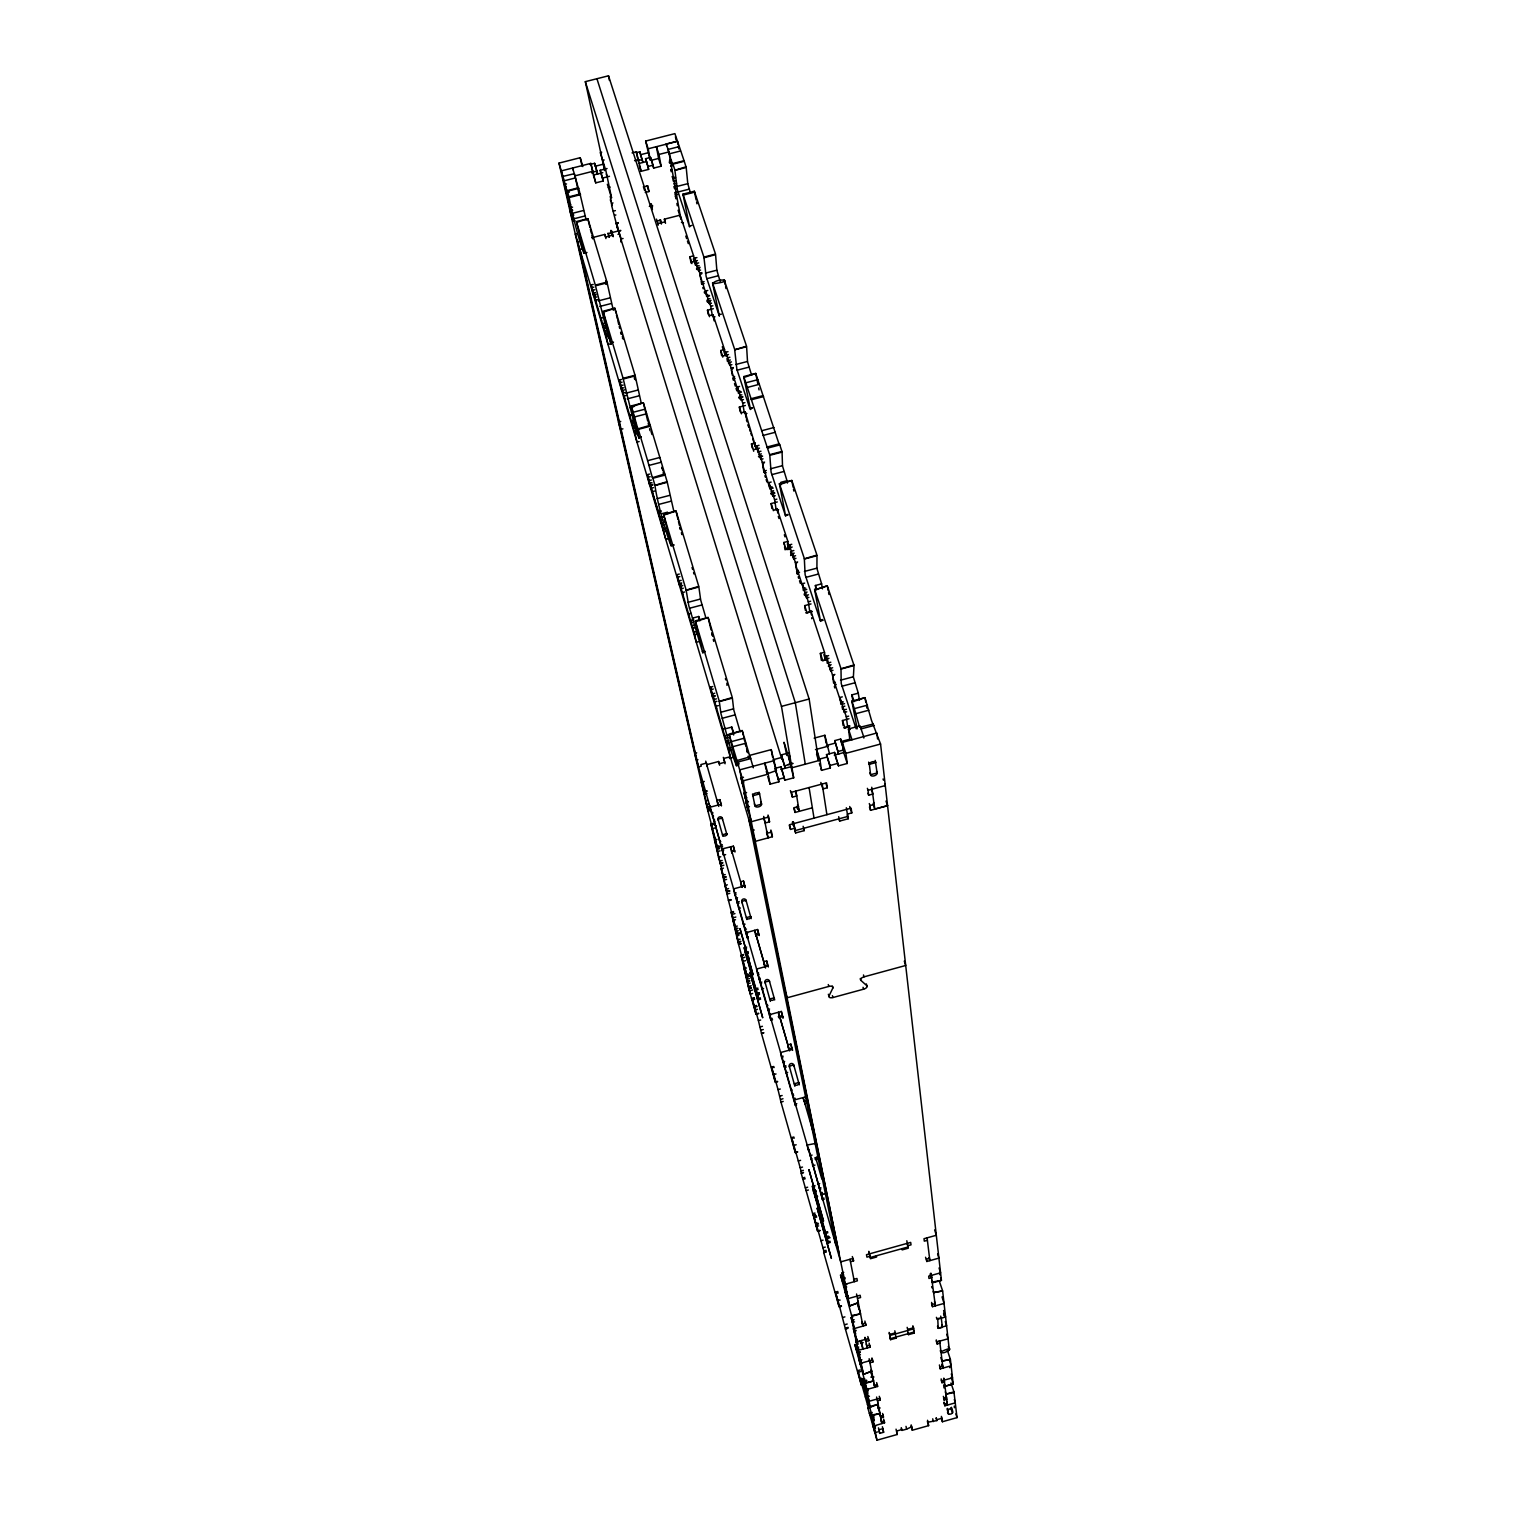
<?xml version="1.0" encoding="UTF-8"?>
<svg xmlns="http://www.w3.org/2000/svg" width="1516" height="1516" viewBox="0 0 1516 1516"><rect width="100%" height="100%" fill="white"/><g stroke="black" fill="none" stroke-linecap="round" stroke-linejoin="round"><path stroke-width="1.5" d="M942.346 1327.05L941.284 1318.086L937.741 1318.503L938.215 1328.376L942.042 1327.504L941.72 1324.965M736.662 760.672L750.079 756.787L750.704 758.606L737.42 762.169L729.044 734.066L742.234 730.541L750.003 757.015M822.506 588.852A15.236 1.402 75.5 0 1 821.615 583.85L816.916 568.405L816.991 555.69L804.352 559.025L805.129 574.716L820.554 621.389L814.698 590.008L827.3 585.839L854.001 665.316M952.465 1413.026C950.589 1415.072 945.927 1414.902 948.125 1410.145C953.829 1403.873 953.735 1420.492 950.911 1407.795M769.806 455.141L743.712 376.555L755.726 373.429L779.11 444.264M856.123 728.76L841.209 683.47L841.001 669.03L854.02 665.581L853.375 677.027L858.302 693.172A15.634 1.497 75.2 0 0 859.572 700.108M719.304 315.802L712.672 283.795C737.894 280.763 717.295 277.201 712.653 283.681M826.163 1250.397L823.775 1250.833L823.7 1252.5L839.125 1306.906L841.475 1306.261M857.203 728.855L851.84 701.131L864.973 697.625L871.51 720.403L880.569 744.034L941.436 1280.357L932.567 1282.82L931.866 1280.395M608.769 338.371L608.087 334.373L611.024 344.018M567.211 191.641L567.003 190.315L569.182 197.497C572.157 215.935 582.523 252.206 584.153 253.191L576.611 222.454L587.848 218.702L606.987 282.109L613.298 310.249M873.33 723.985L860.197 727.244M840.129 1300.103L837.893 1300.084L845.36 1328.831L847.728 1328.168M866.337 983.903L866.925 985.779A3.942 1.876 -17.3 0 1 863.646 989.171L832.966 997.528A3.942 1.876 -16.9 0 1 828.93 996.145L832.871 987.996L832.284 986.12M872.287 1414.371L869.957 1415.186M863.646 1383.179L873.633 1380.943L865.409 1383.312L870.279 1407.284L861.732 1378.158L871.795 1415.015L879.962 1413.462L872.003 1415.698L876.968 1440.2L897.226 1434.496L896.051 1429.152M945.283 1391.878L946.003 1394.114L953.943 1391.878L957.013 1417.631L942.402 1421.743L941.284 1417.991M873.974 1416.683L871.51 1417.365L871.15 1415.584L872.629 1415.167M954.17 1392.579L946.003 1394.114M873.841 1417.574L871.871 1418.123L874.846 1432.677L877.442 1431.938M880.474 1416.115L883.127 1415.375L882.577 1413.443M946.06 1396.956L946.78 1399.325L944.146 1400.064L943.918 1398.245L946.553 1397.506L945.984 1395.592M873.803 1418.426L871.852 1418.976L872.913 1423.278L873.898 1422.993M872.231 1419.905L874.201 1419.336M883.127 1415.375L883.468 1417.157L880.834 1417.896L879.924 1414.201M872.212 1420.738L874.163 1420.189M872.572 1421.515L874.031 1421.098M954.322 1399.533L955.326 1402.85L944.866 1405.787L944.639 1403.987L947.254 1403.247L946.685 1401.352M876.968 1440.2L872.591 1424.585L874.012 1424.055M881.023 1419.848L881.573 1421.762L884.207 1421.023L884.548 1422.785L873.311 1426.139L872.951 1424.396L874.012 1428.64L875.471 1428.224M873.671 1426.916L875.604 1426.367M873.33 1427.39L875.282 1426.84M882.918 1428.64L883.62 1432.279L879.716 1433.378L878.996 1429.759L882.918 1428.64L882.369 1426.745M896.6 1431.047L901.793 1429.588L901.243 1427.693M911.173 1424.888L911.722 1426.783L906.682 1429.114L901.944 1430.441L901.395 1428.565M911.059 1426.006L912.291 1430.232L928.607 1425.646L928.095 1422.16L936.888 1420.587L936.206 1417.839M936.774 1419.715L941.948 1418.256L941.379 1416.38M864.935 1337.889L865.977 1341.452L868.82 1340.656L868.422 1338.552L856.976 1341.774L853.868 1330.896L856.009 1330.309M855.82 1331.048L854.209 1331.503L853.432 1328.793L865.882 1325.268L865.465 1323.127L862.566 1323.923L861.979 1321.876M854.645 1333.606L855.706 1333.322M857.127 1341.395L856.066 1341.698L855.649 1339.613L857.241 1339.178M856.407 1342.304L861.732 1340.826M896.089 1337.036L896.259 1338.078L890.574 1339.67L889.684 1334.44L895.388 1332.848L895.558 1333.89L894.8 1330.821M912.859 1325.761L913.466 1327.789L907.762 1329.38L907.913 1330.442L907.155 1327.353M856.843 1344.37L858.435 1343.934M860.557 1343.347L863.191 1342.589M865.39 1383.217L854.816 1344.484L856.786 1350.794L856.18 1347.8L858.757 1347.061M890.442 1338.628L914.129 1331.995M866.849 1345.962L869.691 1345.166L870.089 1347.231L857.848 1350.396L858.264 1352.424L860.349 1351.836M907.951 1332.621L908.558 1334.63L914.224 1333.057L913.466 1327.789M856.18 1347.8L856.711 1349.411L858.795 1348.842M858.606 1353.068L860.178 1352.613M860.425 1354.698L859.022 1355.077L851.935 1320.284L854.095 1319.678M858.814 1360.667L861.884 1359.795M871.946 1357.957L872.515 1359.966L861.315 1363.092L857.848 1350.396M939.181 1340.675L939.939 1343.176L937.134 1343.953L936.888 1341.906L948.069 1338.78L946.685 1334.288M859.761 1364.248L861.808 1363.661M872.515 1359.966L872.913 1361.974L870.108 1362.751L869.388 1360.25M863.191 1384.279L861.278 1384.828L857.791 1370.635L860.197 1369.952M857.772 1370.559L858.302 1372.188L860.709 1371.506M871.7 1371.26L863.589 1374.292L871.662 1371.146L871.245 1369.649M940.868 1351.836C961.675 1342.096 939.958 1358.942 940.413 1350.244M858.302 1372.188L860.406 1379.579L863.305 1378.764M866.64 1380.261L864.082 1380.981L864.726 1378.783M870.847 1377.059L872.06 1377.438M872.913 1377.286L873.936 1376.983M863.135 1381.531L866.602 1380.564M866.489 1381.114L864.442 1381.682L866.849 1393.488M940.83 1357.616L941.967 1361.027L950.399 1359.435L953.185 1383.956L945.188 1386.211L953.185 1383.956M950.399 1359.435L942.005 1361.122M864.84 1383.596L866.356 1383.16M863.267 1384.639L861.353 1385.169L845.397 1329.001L847.766 1328.338M879.28 1396.293L879.849 1398.245L869.066 1401.277L865.731 1389.035L867.758 1388.466M873.936 1383.369L874.486 1385.321L877.233 1384.563L877.593 1386.477L866.678 1389.547L863.703 1379.067M939.408 1364.968L940.242 1368.872L951.138 1365.802L949.736 1361.254M866.11 1390.911L868.137 1390.343M867.986 1391.195L866.47 1391.631L865.731 1389.035M865.579 1393.583L868.043 1392.882M868.365 1407.833L865.333 1396.956L868.005 1396.217M866.47 1397.032L869.445 1396.198M943.634 1378.594L944.658 1381.967L941.986 1382.725L941.739 1380.83L952.484 1377.817L951.309 1373.951M879.849 1398.245L880.209 1400.102L877.518 1400.86L876.589 1397.051M867.474 1404.441L869.407 1403.911M870.07 1406.507L878.105 1404.233L877.707 1402.774M872.591 1424.585L867.853 1408.061L878.124 1404.29M867.853 1408.061L870.734 1407.246M878.427 1408.933L880.095 1407.947M869.331 1413.291L872.231 1412.476M826.012 1251.837L823.7 1252.5L826.049 1252.027M839.03 1253.012L752.088 830.579L754.229 830.01M850.476 1261.71L853.565 1260.857L853.091 1258.432L840.736 1261.862L694.65 753.357L696.697 752.827M870.013 1256.29L866.925 1257.143L866.489 1254.698L910.68 1242.4L911.021 1244.863L907.951 1245.716M927.394 1240.315L924.305 1241.168L924.002 1238.705L936.32 1235.275L934.652 1229.912M843.635 1274.918L842.517 1275.24L842.024 1272.89L843.73 1272.417M856.976 1341.774L851.784 1316.267L840.489 1274.918L842.536 1281.342L841.835 1277.912L844.052 1277.287M843.313 1278.064L845.018 1277.59M841.949 1278.045L842.384 1279.523L845.17 1278.765M853.906 1279.333L856.938 1278.481L857.374 1280.831L845.284 1284.204L842.024 1272.89M929.573 1258.242L926.541 1259.095L926.845 1261.483L938.916 1258.109L937.608 1253.903M846.667 1286.932L844.999 1287.406L844.526 1285.094L846.762 1284.488M845.322 1287.899L846.44 1287.596M841.399 1305.882L839.03 1306.546L835.487 1292.144L837.855 1291.499M835.543 1292.163L835.96 1293.565L838.329 1292.902M844.848 1292.598L847.027 1291.992M845.871 1296.464L848.05 1295.839M857.601 1298.378L860.576 1297.544L860.14 1295.27L848.202 1298.606L844.526 1285.094M858.359 1302.68L849.699 1305.958L858.359 1302.642L857.904 1301.031M932.34 1282.043L941.436 1280.357M842.763 1317.461L844.905 1316.873M851.575 1315.528L860.595 1313.803L851.784 1316.267M933.212 1291.405L933.61 1292.598L942.63 1290.893L949.357 1350.206M942.63 1290.893L933.629 1292.636M852.674 1319.413L851.594 1319.716L851.139 1317.556L852.769 1317.101M844.81 1324.681L847.198 1324.018M852.371 1322.445L854.531 1321.838M845.701 1328.035L848.088 1327.372M942.042 1296.881L944.051 1303.419L932.492 1306.659L932.207 1304.461L935.107 1303.646L934.481 1301.6M803.423 1172.455L801.149 1173.081L801.073 1170.996L803.385 1170.352M803.461 1172.664L801.187 1173.289L812.784 1214.145L816.366 1224.587L818.469 1223.999M802.514 1177.989L804.807 1177.363M802.987 1179.429L805.242 1178.766M822.316 1177.458L821.653 1178.652M819.682 1183.598L817.977 1184.053L817.711 1182.783M805.356 1187.843L807.649 1187.199M816.195 1191.311L813.618 1192.012L812.386 1186.251L814.983 1185.531M812.652 1187.388L814.717 1186.82M806.114 1190.629L808.407 1190.003M821.009 1187.862L819.303 1188.317L820.706 1189.283M815.456 1190.287L813.41 1190.856L828.191 1242.987L830.275 1242.419M815.911 1190.723L813.827 1191.311L814.092 1192.467L816.158 1191.879M822.335 1192.486L820.63 1192.959L820.895 1194.21L822.601 1193.755M816.878 1195.347L814.831 1195.916L815.058 1197.053L817.636 1196.351M825.443 1193.604L821.445 1194.722L822.506 1199.781L824.192 1199.308M822.24 1198.512L823.946 1198.038M812.652 1213.672L814.964 1213.027M813.145 1215.169L815.418 1214.505M819.891 1230.329L817.579 1230.973L813.978 1216.4L816.309 1215.756M816.745 1217.045L814.414 1217.689L814.016 1216.363M815.551 1223.715L817.863 1223.071M814.13 1218.409L816.309 1226.539L818.621 1225.894M819.985 1230.708L817.674 1231.352L816.309 1226.539M827.622 1231.655L825.538 1232.224L825.765 1233.361L827.85 1232.773M828.57 1236.146L826.485 1236.715L826.713 1237.833L828.797 1237.264M829.1 1236.81L827.016 1237.397L828.191 1242.987M830.048 1237.738L827.262 1238.515L812.386 1186.251M823.775 1250.833L820.971 1240.751L823.074 1240.164M827.963 1241.869L830.048 1241.282M822.942 1247.725L825.291 1247.081M780.967 1102.037L778.03 1089.625L780.285 1089.019M792.186 1090.061L790.784 1089.019M779.868 1096.125L782.142 1095.5M793.418 1094.021L792.603 1095.67L793.702 1095.367M780.721 1099.384L782.995 1098.759M783.204 1101.412L781.005 1102.246L795.35 1152.747L797.624 1152.122M795.237 1098.285L793.569 1098.74L793.872 1100.085L805.962 1096.826M795.104 1104.065L796.772 1103.61M804.181 1101.563L806.967 1100.805L806.152 1096.788L807.308 1100.787M783.147 1056.216L781.498 1056.671L795.388 1105.41L796.506 1105.088M807.327 1102.227L804.92 1103.951M797.53 1151.724L795.256 1152.35L791.598 1137.625L793.872 1137M791.674 1137.72L794.27 1138.137M814.793 1137.057L813.732 1134.044M791.977 1138.762L793.872 1145.414L796.165 1144.77M808.559 1148.787L822.506 1199.781M809.392 1149.943L808.274 1150.246L807.175 1145.035L816.347 1143.291M810.131 1154.245L809.828 1155.685L812.083 1155.078M801.073 1170.996L798.307 1160.991L800.6 1160.346M811.989 1158.641L810.87 1158.944L811.704 1160.081M814.812 1157.864L816.499 1157.39M815.077 1159.153L817.901 1158.376M819.265 1158.432L816.158 1159.304L816.404 1160.517M800.202 1167.699L802.514 1167.074M814.964 1165.103L812.709 1165.709L812.443 1164.421M832.871 987.996A3.961 1.895 -16.9 0 0 828.854 986.423L787.069 997.812L784.132 987.769M866.925 985.779L860.861 980.359A3.961 1.895 -17.3 0 1 864.063 976.835L905.696 965.484L904.294 961.125M754.096 1007.306L757.166 1006.472M767.873 1005.506L766.471 1004.388M743.712 954.493L741.04 955.232L748.563 987.996L754.816 1009.997L757.45 1009.296M769.56 1009.031L767.93 1009.485L769.332 1010.585M758.587 1013.219L755.953 1013.939L752.144 998.722L754.286 1006.074L756.503 1005.468M758.682 1013.635L756.048 1014.356L754.816 1009.997M770.242 1013.427L769.465 1015.114L771.094 1014.678M783.109 1017.899L781.346 1011.456L769.673 1014.64L770.924 1020.23L772.554 1019.775M763.666 1032.718L761.449 1033.325L758.417 1020.647L760.653 1020.041M770.602 1018.828L772.231 1018.392M778.239 1016.743L782.237 1015.663L781.346 1011.456M780.134 1018.43L779.906 1017.369L782.825 1016.573M779.091 1017.994L778.447 1012.233L789.59 1050.91M760.198 1026.919L762.434 1026.313M761.07 1030.141L763.287 1029.535M763.704 1032.965L761.506 1033.571L775.377 1082.386L777.613 1081.78M790.859 1044.107L791.712 1048.257L788.794 1049.053L787.922 1044.922L790.859 1044.107L792.584 1050.361M792.375 1049.318L780.588 1052.54L781.782 1058.035L782.881 1057.732M784.644 1061.427L782.995 1061.882L784.378 1062.943M777.5 1081.382L775.263 1081.988L771.568 1067.112L773.804 1066.506M771.568 1067.112L774.164 1067.529M785.894 1065.786L784.246 1066.241L784.53 1067.586L786.179 1067.131M771.928 1068.155L773.747 1074.56L776.003 1073.953M787.695 1072.38L786.027 1072.835L785.743 1071.471M737.288 926.049L734.824 926.712L738.993 944.354L736.605 935.997L738.879 935.391M745.057 924.173L743.465 924.608L743.143 923.149M737.724 928.209L735.431 928.834L733.024 920.42L735.487 919.757M737.705 928.607L735.412 929.232L735.999 931.336L738.292 930.71M745.076 927.887L744.868 929.479L746.459 929.062M733.63 912.177L731.318 912.803L736.984 933.382L739.296 932.757M736.984 933.382L737.326 934.519L740.547 933.363M746.782 931.828L746.043 933.553L747.634 933.136M759.251 935.562L757.583 929.535L746.156 932.643L747.975 938.309M747.123 937.002L748.184 936.717M757.583 929.535L758.512 933.913L755.461 934.311M740.111 939.181L737.837 939.806L738.425 941.891L740.699 941.265M756.389 936.338L756.143 935.239L759.004 934.462M738.406 942.27L740.661 941.644M738.481 944.108L740.699 943.388M741.267 943.729L738.614 944.544L747.559 977.479L741.172 955.705L743.446 955.27M748.146 953.621L745.72 954.284L744.223 947.727L746.668 947.064M744.545 949.035L746.497 948.504M747.975 951.555L745.512 952.219L745.815 953.545L748.26 952.882M748.032 952.256L745.436 952.958L758.682 999.669L760.653 999.139M742.594 957.904L744.868 957.278M748.658 956.937L746.706 957.468L747.009 958.775L749.435 958.112M743.484 961.22L745.739 960.594M766.679 960.917L767.589 965.218L764.708 966.014L763.799 961.694L766.679 960.917L768.347 966.981M746.478 968.004L744.11 968.648L747.483 981.345L749.7 980.738M768.119 965.919L756.579 969.046L757.867 974.769L758.947 974.466M748.241 974.163L745.872 974.807L750.306 994.098L752.656 993.454M746.725 975.906L748.961 975.3M758.606 973.045L757.526 973.348L770.924 1020.23M746.459 976.873L748.677 976.266M746.403 977.157L749.302 976.19M746.895 979.298L749.548 978.578M760.066 978.047L759.308 979.753L760.388 979.469M749.643 981.023L747.426 981.629L748.013 983.676L750.231 983.069M761.809 982.084L760.198 982.52L761.582 983.638M751.178 985.722L748.544 986.442L749.643 990.801L752.732 989.967M748.563 987.996L750.913 987.352M749.131 988.508L751.33 987.901M749.075 988.754L751.273 988.148M757.905 988.11L755.934 988.659L756.219 989.948L758.19 989.417M763.571 988.527L761.942 988.963L761.638 987.541M759.213 992.715L757.242 993.245L758.682 999.669M759.061 993.264L757.09 993.814L757.375 995.083L759.345 994.553M760.388 997.85L758.417 998.381L757.545 994.534L759.535 994.003M751.519 998.419L754.153 997.699M752.201 998.949L754.418 998.343M754.096 998.987L751.974 999.707M752.523 999.878L754.741 999.271M799.14 811.363L795.938 791.068M720.763 841.645L719.38 840.414M722.279 844.677L720.725 845.094L721.066 846.61L722.62 846.174M719.001 845.814L716.424 846.534L727.434 893.985L729.783 893.341M770.886 830.029L771.492 832.057L767.21 833.213L766.603 831.185M886.026 801.073L887.58 805.735L870.544 810.321L869.957 805.565L874.22 804.428L873.557 802.419M710.417 810.454L707.953 811.117L717.39 847.482L719.304 846.591M719.475 848.05L717.049 848.714L714.548 840.016L716.973 839.352M789.211 825.102L790.518 829.404L794.801 828.248L792.83 821.805M847.52 814.054L851.784 812.917L851.139 808.161L789.684 824.685L790.518 829.404M719.475 848.676L717.068 849.32L717.674 851.499L720.1 850.855M734.995 852.011L733.365 846.155L721.843 848.998L722.185 850.514L723.757 850.078M873.045 803.764L874.789 809.032L887.561 805.583M771.492 832.057L772.383 836.737L755.29 841.342L575.303 234.089L577.35 233.578M795.009 830.92L795.635 832.928L804.162 830.635L803.139 826.277M839.03 819.076L839.675 821.066L848.183 818.773L846.326 807.763M733.365 846.155L734.35 850.703L731.565 851.442L731.811 852.655M734.729 850.874L731.944 851.632L732.19 852.769M711.667 811.666L723.53 855.214L725.633 854.645M723.89 865.238L721.01 866.015L718.546 857.374L720.782 856.767M722.166 860.463L719.759 861.107L720.384 863.267L722.791 862.623M720.403 863.855L722.639 863.248M728.438 900.409L721.161 868.725L723.378 868.137M722.999 875.168L725.216 874.58M725.993 876.684L723.606 877.328L721.161 868.725M725.993 877.233L723.606 877.859L724.231 880.019L726.6 879.375M727.339 884.813L724.989 885.439L727.434 893.985M743.484 881.004L740.661 881.762L741.646 886.235L744.451 885.477L743.484 881.004L745.133 886.936M726.221 889.21L728.571 888.565M744.887 885.818L733.573 888.869L734.9 894.8L735.961 894.516M726.827 891.351L729.196 890.707M726.827 891.844L729.954 890.991M736.151 892.886L734.578 893.322L747.445 938.461M728.4 900.22L730.712 899.594M737.534 897.699L735.961 898.116L737.345 899.31M731.337 900.011L728.552 900.769L737.307 934.254M739.221 901.565L737.098 902.134L737.439 903.612L739.031 903.176M740.414 908.008L738.823 908.444L738.5 906.966M733.441 911.533L731.129 912.158L738.444 943.994M732.607 914.243L734.938 913.617M733.498 917.692L735.847 917.047M731.451 750.174L729.082 750.799L710.417 687.165L712.766 686.54M843.142 725.577L842.46 720.517L848.998 718.774M697.947 759.743L696.583 760.103L577.596 241.802L580.306 241.101M844.829 728.286L849.945 725.975L847.103 726.884M732.948 757.413L730.598 758.038L728.59 748.373L730.958 747.748M843.711 727.794L846.572 727.036M706.759 764.67L718.622 761.506L719.285 763.761L724.781 762.283L723.322 757.356M773.729 761.923L776.419 770.621L771.227 749.624L749.719 755.366L753.319 767.778M814.149 738.14L824.875 735.279L829.498 753.774M834.766 740.604L838.651 753.964L834.766 740.604L840.679 739.012L844.564 752.372L841.039 741.551L849.794 739.221L848.448 728.969L860.065 725.861L863.665 736.7M874.334 725.387L861.107 728.912L860.273 727.074M740.225 731.944L733.706 709.696L732.38 698.118L719.304 701.586L720.915 713.467L731.66 752.656L735.866 764.216L739.126 763.344M735.866 764.216L736.473 766.016L738.861 764.651M781.403 754.873L785.212 768.271L781.403 754.873L789.457 752.713M773.065 759.743L781.839 757.394M826.372 745.493L835.126 743.143M774.581 760.539L739.713 769.863L748.07 810.87L749.15 810.567M790.291 756.332L788.547 756.806L793.683 777.841L784.852 780.19L784.435 778.826M815.475 749.586L828.38 746.137M837.571 763.098L838.443 765.826L847.255 763.477L843.711 752.599L842.309 742.404L876.892 732.986L877.575 738.993M704.296 781.46L701.283 782.275L703.841 791.163L705.85 790.632M788.339 764.405L792.716 763.23M769.446 782.104L770.071 784.17L778.902 781.801L775.093 768.347L781.043 766.755L784.852 780.19M784.776 765.751L792.849 763.59M820.895 768.309L821.558 770.355L830.37 768.006L826.504 754.589L834.558 752.429L838.443 765.826M838.291 751.424L844.222 749.833M743.105 786.52L741.021 777.916L743.484 777.253M766.944 773.899L775.548 770.848M780.816 769.446L790.291 766.906M819.171 759.175L826.864 757.109M834.255 755.139L843.711 752.599M849.699 1305.958L742.992 780.873L768.195 774.126L764.86 763.135L765.997 769.294M817.257 754.096L816.518 749.321L820.023 760.255L791.958 767.759L784.018 742.271L786.804 755.461M847.255 763.477L845.89 753.319L880.569 744.034M743.75 781.119L742.101 781.574L741.021 777.916M707.404 791.011L703.898 791.958L704.523 794.176L707.043 793.512M742.025 782.881L743.674 782.445M778.902 781.801L778.447 779.3L784.416 777.689M830.37 768.006L830.01 765.485L838.102 763.306M707.574 800.448L705.584 800.979L708.124 809.809L710.113 809.279M721.502 805.678L719.854 799.633L717.087 800.372L718.11 804.977L717.466 802.741M747.824 801.187L746.194 801.623L744.129 793.133L746.573 792.489M706.797 804.636L708.806 804.105M707.441 806.853L710.435 806.057M721.199 804.238L710.113 807.194L711.497 813.334L713.051 812.917M752.978 795.692L759.573 793.929L759.023 792.11M745.114 798.003L746.744 797.568M707.858 810.814L709.753 810.018M768.006 815.021L768.631 817.048L751.292 821.71L746.024 802.457L748.449 801.793M747.9 805.83L746.024 802.457M713.524 816.139L712.482 816.423L713.354 817.806M747.009 807.27L749.435 806.607M877.139 772.952L870.601 774.714L869.938 772.838M790.405 790.613L792.413 797.132L796.791 795.957L795.426 791.617M792.413 797.132L791.56 792.243L826.561 782.843L827.3 787.77L822.942 788.945L820.876 782.445M714.623 819.985L713.581 820.27L714.965 821.501M713.316 823.321L710.871 823.984L718.546 857.374M710.985 824.401L713.505 824.003M712.103 824.78L714.093 824.249M716.31 826.144L714.927 824.894M713.07 828.456L715.059 827.925M751.045 819.303L748.923 819.872L835.79 1244.636M798.572 806.474L794.251 807.649L795.085 812.443L812.349 807.801M871.397 789.324L872.951 794.024L868.649 795.18L868.043 790.329L885.287 785.553M768.631 817.048L769.541 821.824L765.22 822.98L763.59 817.579M820.706 655.727L820.364 653.358L824.496 652.278L810.852 610.986L806.929 613.014M826.845 660.142L826.296 656.201L828.627 655.594M710.947 689.647L713.278 689.022M726.998 685.365L726.884 683.148M822.676 660.919L828.987 658.266M824.003 660.199L825.538 659.801L824.496 652.278M832.985 670.28L830.673 670.887L828.835 665.353L828.494 662.833L830.806 662.227M714.756 693.248L712.406 693.873L712.937 696.337L715.268 695.711M828.835 665.353L831.166 664.728M828.456 666.036L830.01 665.619M714.832 696.413L712.501 697.038L710.417 687.165M828.494 666.187L830.029 665.77M716.424 698.857L714.074 699.463L714.605 701.946L716.935 701.321M830.673 670.887L830.313 668.385L832.644 667.76M719.266 701.34L732.285 697.512L708.124 617.467L695.332 620.84L702.912 653.15L688.757 605.604L686.18 590.349L698.876 587.014L700.657 599.9L706.039 618.357M841.001 668.783L853.963 664.974M833.629 683.166L832.53 675.056L834.861 674.449M718.413 705.603L716.083 706.229L716.594 708.673M840.527 680.191L853.337 676.78M720.65 712.293L733.536 708.863M834.672 684.815L836.207 684.417M722.222 718.3L735.089 714.87M842.005 686.217L854.816 682.806M791.75 767.077L781.479 706.38L809.146 699.009L608.503 75.8L585.328 81.656L604.657 170.626L602.648 160.374L604.145 159.995M725.16 728.267L722.81 728.893L723.322 731.337M840.451 701.377L839.94 697.493L842.29 696.867M725.33 728.798L731.792 727.074L733.801 733.82M852.958 700.809A15.634 1.44 75.2 0 1 851.878 694.878L858.302 693.172M846.724 711.8L844.374 712.425L842.498 706.759L842.176 704.277L844.526 703.651M728.779 734.692L724.837 735.753L725.349 738.178L728.495 737.345M736.416 765.315L729.253 734.938L742.253 730.579M851.992 702.022L864.973 697.663M842.498 706.759L844.848 706.134M842.043 707.176L843.597 706.759M844.374 712.425L844.052 709.943L846.402 709.317M728.893 740.85L726.543 741.476L727.036 743.901L729.404 743.276M731.318 741.646L744.527 738.121M851.84 701.131L854.342 708.635L867.493 705.13M732.664 746.744L745.891 743.219M855.687 713.733L868.839 710.208M847.596 726.6L846.307 716.784L848.657 716.139M791.769 544.282L789.514 544.869L791.977 553.7L793.702 558.911L795.957 558.324M683.299 588.189L681.044 588.776L680.495 586.218L682.769 585.631M804.352 558.817L816.935 555.045L791.788 480.439L779.413 483.68L785.648 516.198L771.075 472.101L769.806 455.312L782.085 452.109L782.502 465.943L786.994 480.705A14.895 1.308 75.7 0 0 787.391 483.036M686.142 590.16L698.762 586.37L676.003 510.949L663.572 514.208L671.152 545.798C667.969 538.938 657.849 506.344 654.95 485.518L667.286 482.296L673.843 511.366M796.374 569.22L795.388 562.607L797.643 562M684.645 591.979L682.371 592.567L682.92 595.125M799.557 572.233L796.923 572.915L797.378 574.393M687.961 602.345L700.468 599.047M804.428 571.437L816.878 568.159M689.496 608.257L702.003 604.96M805.887 577.35L818.337 574.071M803.366 590.596L802.343 583.698L804.636 583.11M690.974 613.279L688.7 613.885L689.23 616.425M815.911 588.644A15.236 1.364 75.4 0 1 815.381 585.498L821.615 583.85M692.433 618.149L698.705 616.5L699.975 620.726M693.665 619.532L690.595 620.328L691.144 622.868L693.437 622.261M808.881 597.38L806.588 597.967L804.825 592.642L804.446 590.084L806.739 589.478M814.679 589.951L827.281 585.801M804.825 592.642L807.118 592.055M695.541 621.75L708.124 617.467M804.238 593.855L806.133 593.362M806.588 597.967L806.209 595.409L808.502 594.803M695.257 624.914L692.206 625.729L692.736 628.249L695.029 627.643M696.431 631.604L694.12 632.21L696.28 642.253L698.554 641.647M809.752 611.554L808.331 601.833L810.624 601.227M696.962 634.124L694.669 634.73L677.046 574.64L679.32 574.052M805.375 610.398L804.674 605.623L811.022 603.937M810.586 611.82L812.102 611.422M808.824 612.445L805.716 612.786M810.605 611.99L812.121 611.573M811.704 618.68L811.818 617.656M702.363 651.52L704.732 650.895M820.099 620.158L822.449 619.532M820.838 620.859L823.188 620.234M702.818 652.316L705.186 651.672M769.92 488.72L768.953 482.619L771.17 482.031M661.374 510.968L658.399 511.745L658.967 514.36M786.994 480.705L780.93 482.296A14.895 1.27 75.6 0 0 781.327 484.627M661.412 513.791L667.514 512.2L667.836 513.678M779.565 484.608L791.788 480.477M663.781 515.118L676.022 511.044M668.025 538.824L665.77 539.412L660.768 520.443L660.199 517.828L663.174 517.051M775.245 495.732L773.027 496.319L771.36 491.279L770.943 488.645L773.179 488.057M660.768 520.443L663.004 519.855M771.36 491.279L773.577 490.71M770.981 493.06L773.918 492.283M773.027 496.319L772.61 493.685L774.847 493.098M664.69 522.148L661.715 522.925L662.284 525.521L664.52 524.953M663.534 529.046L666.509 528.269M776.249 510.229L774.619 499.749L776.855 499.162M666.301 531.074L664.065 531.661L647.938 477.294L650.137 476.706M771.909 508.485L771.132 503.577L777.31 501.948M681.556 533.689L681.461 532.476M773.293 510.646L777.083 508.618L787.884 541.42L789.059 549.19L787.581 549.588M776.988 510.039L778.466 509.66M777.045 510.191L778.523 509.812M785.212 515.042L787.505 514.436M670.773 545.286L673.085 544.68M671.152 545.798L674.222 544.983M785.856 515.497L788.149 514.89M784.265 544.907L783.886 542.463L787.884 541.42M677.614 577.217L679.869 576.611M786.084 549.664L785.932 548.678L792.186 547.03M681.196 580.363L678.922 580.95L679.471 583.508L681.745 582.921M791.579 551.104L793.834 550.516M791.977 553.7L794.232 553.113M793.323 554.648L791.087 555.235L790.575 551.843M681.518 584.266L679.263 584.854L677.046 574.64M790.613 555.519L793.361 554.799M793.702 558.911L793.304 556.334L795.559 555.728M635.052 425.143L632.873 425.712L633.48 428.384L635.64 427.815M743.446 399.599L741.286 400.167L740.831 397.476L743.011 396.908M622.924 428.839L620.669 429.426L618.49 421.998L620.745 421.41M650.099 425.143L643.39 402.782L631.319 405.909L637.838 428.933L650.156 425.276L667.267 482.126M750.799 398.784L762.87 395.657M751.443 399.731L763.533 396.586M637.952 428.289L638.293 429.35L650.44 426.185M637.497 430.752L634.598 431.51L636.966 442.122L639.127 441.554M744.337 412.939L742.726 403.218L744.906 402.65M637.364 433.614L635.185 434.182L619.324 380.004L621.465 379.455M740.111 411.594L739.353 407.065L745.36 405.511M635.185 375.797L614.852 308.203L603.103 311.216L623.095 378.318L635.166 427.91L638.691 437.328L640.927 436.741M751.633 375.305L747.521 361.737L746.611 346.709L734.692 349.798L736.871 369.298L749.757 408.221L751.993 407.652M631.319 405.966L638.975 437.574C639.373 440.265 637.99 435.395 641.211 436.987M749.757 408.221L750.325 409.51L752.542 407.842M741.419 413.83L741.248 412.826L745.095 411.821L756.408 449.323M746.649 413.375L745.209 413.754L746.687 413.546M761.771 430.715L773.956 427.531M638.293 429.35L647.616 460.674L659.877 457.472M763.022 435.471L775.226 432.287M648.886 465.431L661.147 462.247M752.144 447.845L751.481 443.866L755.366 442.843M757.905 452.545L756.825 445.894L759.023 445.325M652.638 484.381L649.682 485.139L647.389 474.641L649.587 474.072M663.345 473.257L663.25 472.082M753.66 451.237L753.414 449.74L759.497 448.149M647.616 460.674L652.392 477.729L664.671 473.94M766.869 447.068L779.11 443.866M767.551 448.111L779.811 444.908L782.085 451.976M652.467 477.047L652.865 478.26L665.183 475.039M660.199 517.828L649.739 483.244L649.151 480.61L651.368 480.022M763.041 458.817L760.842 459.386L759.213 454.459L758.777 451.806L760.975 451.218M759.213 454.459L761.411 453.89M649.739 483.244L651.937 482.656M758.531 456.524L761.449 455.766M758.587 456.676L761.506 455.918M760.842 459.386L760.407 456.733L762.605 456.164M652.846 485.006L650.648 485.594L651.217 488.228L653.434 487.64M769.73 454.648L782.01 451.427M654.931 485.347L667.173 481.633M763.192 467.819L762.377 462.664L764.576 462.096M652.411 491.601L654.628 491.013M770.355 468.842L782.464 465.677M657.129 498.65L669.295 495.467M764.784 473.068L766.243 472.689M771.815 474.641L783.905 471.476M658.645 504.449L670.792 501.265M611.535 343.564L608.011 344.473L605.566 333.653L608.39 332.914M714.737 316.92L713.354 317.28L714.718 316.749M721.616 355.616L720.744 350.518L724.534 349.552L713.032 314.684L709.28 315.65L709.469 316.692M623.095 378.318L635.071 375.21M734.692 349.798L746.535 346.16L724.193 279.854M623.228 379L635.204 375.892L641.211 402.953M726.6 356.468L725.899 352.224L728.021 351.674M619.93 382.695L622.072 382.146M634.446 378.924L634.427 376.29M722.753 357.113L722.582 356.089L728.514 354.555M623.152 385.102L620.991 385.651L621.598 388.342L623.739 387.793M731.887 364.655L729.746 365.204L728.192 360.543L727.737 357.814L729.878 357.264M728.192 360.543L730.333 359.974M729.746 365.204L729.291 362.495L731.432 361.926M624.554 389.82L621.731 390.73L619.324 380.004M728.457 363.063L729.84 362.532M625.142 392.492L623 393.061L622.394 390.37M735.734 364.503L747.483 361.471M625.786 393.212L637.592 390.143M626.241 395.486L624.08 396.055L624.687 398.746M732.361 375.399L731.148 368.104L733.289 367.554M737.136 370.188L748.885 367.156M627.264 398.879L639.051 395.828M735.089 378.375L732.948 378.924L733.365 380.27M631.528 406.838L643.39 402.782M750.306 408.41L743.882 377.484L755.726 373.429M629.879 407.671L633.821 406.648M633.195 412.257L645.285 409.112M745.796 382.809L757.848 379.682M632.627 414.38L629.746 415.138L630.334 417.81M738.444 393.402L737.382 386.997L739.543 386.428M747.047 387.509L759.08 384.382M634.465 416.957L646.555 413.811M634.351 420.14L631.452 420.898L632.039 423.57L634.219 423.002M741.286 400.167L739.258 392.701L741.419 392.132M739.713 395.392L741.874 394.842M739.164 397.761L742.025 397.021M690.462 259.88L689.913 256.772L693.589 255.825L680.172 215.139L664.387 219.176L664.955 222.302M695.939 264.542L694.821 258.137L696.905 257.606M595.693 295.355L593.628 295.904L591.126 284.97L593.211 284.421M719.266 315.897L706.115 276.367L703.917 257.114L715.495 254.025L694.347 191.224L682.939 194.143L689.628 226.945L677.349 189.727L674.904 170.342L686.198 167.461L687.79 183.682L690.481 193.063M587.848 218.645L576.402 221.563L595.333 285.103L606.987 282.109M703.992 257.739L715.59 254.669L716.841 270.189L720.138 281.426M607.139 282.81L595.485 285.804L608.712 338.314M591.752 287.699L593.836 287.168M605.661 284.136L606.684 284.421M691.921 263.594L691.637 262.041L697.417 260.562M700.582 270.075L698.516 270.625L697.057 266.191L696.564 263.424L698.649 262.893M594.803 289.764L592.718 290.295L593.343 293.043L595.428 292.512M697.057 266.191L699.122 265.66M596.129 294.237L594.045 294.767L594.67 297.515L596.754 296.965M698.516 270.625L698.023 267.839L700.108 267.309M696.564 269.431L699.52 268.484M597.721 299.599L595.636 300.13L596.262 302.878M700.923 279.721L699.786 273.164L701.87 272.634M598.327 300.869L609.811 297.913M705.395 273.145L716.841 270.189M706.797 278.717L718.224 275.779M599.786 306.459L611.27 303.503M701.169 281.104L701.737 284.345L704.125 283.568M611.005 343.848L603.33 312.163L614.871 308.241M706.627 296.511L705.679 291.015L707.783 290.466M603.785 317.45L600.98 318.171L601.606 320.899M605.415 322.889L602.591 323.609L603.216 326.338L605.32 325.788M711.516 303.124L709.412 303.655L707.934 299.164L707.46 296.397L709.564 295.866M707.934 299.164L710.038 298.614M607.461 327.267L603.937 328.176L604.562 330.886L607.385 330.166M709.412 303.655L708.938 300.907L711.042 300.376M707.574 302.006L710.36 301.286M712.444 316.257L710.739 306.327L712.842 305.796M608.996 335.642L606.192 336.363L591.126 284.97M620.745 332.61L621.731 334.202M708.199 314.324L707.498 310.212L713.335 308.714M622.394 338.087L623.095 338.997M718.736 314.741L721.37 314.153M610.607 342.843L613.506 342.104M602.781 172.672L593.343 175.079L595.75 182.868L603.235 180.972L600.203 170.266L607.044 168.522M638.653 163.538L646.669 161.492M651.122 160.355L658.569 158.46L661.128 166.21L653.661 168.105L650.572 157.437L645.551 158.706L648.621 169.394L641.154 171.289L639.278 165.471M566.529 183.948L564.426 184.497L565.904 186.904M670.015 162.856L669.56 160.298L670.963 159.957M602.61 178.054L609.47 176.311M645.551 158.706L648.071 166.476L653.112 165.187L653.661 168.105M567.079 190.713L578.506 187.7L578.487 188.761L574.299 173.715L562.948 176.387L558.987 163.103L580.211 157.702L582.826 166.571M672.479 163.652L683.754 160.772M567.363 191.243L578.714 188.344L586.218 220.256M684.247 161.264L679.301 146.578L668.063 149.44L672.365 164.6L672.554 163.178L672.952 164.145L684.247 161.264L686.198 167.423M569.334 192.153L566.529 192.854L565.752 190.258M670.603 166.135L672.687 165.604M674.885 170.304L686.104 166.76M569.031 196.815L580.382 193.915M569.182 197.535L580.533 194.635M608.352 187.491L610.19 187.037M570.66 204.433L569.277 204.793L568.5 202.197M673.275 181.067L672.763 178.187L675.53 177.486M644.148 186.752L647.863 185.805L648.962 191.547L645.248 192.494M673.635 181.181L675.7 180.65M572.574 207.161L569.808 207.882L570.566 210.478L571.949 210.118M673.805 183.929L676.553 183.228M572.726 210.25L569.978 210.951L573.048 221.26L575.114 220.749M675.947 186.07L673.881 186.601L674.582 188.685M572.366 212.714L570.982 213.055L571.759 215.651L573.825 215.12M676.629 186.525L687.79 183.682M572.309 213.358L583.508 210.497M612.976 202.936L611.611 203.296L611.668 205.645L618.244 230.982M675.416 188.988L676.799 188.628M572.29 218.683L574.128 218.209M674.942 192.456L676.761 191.982M678.012 192.001L689.155 189.159M573.73 218.835L584.93 215.973M675.321 193.555L675.757 194.844L677.804 194.313M613.298 211.16L615.363 210.629M683.129 195.09L694.518 192.191L694.347 191.224M614.814 215.234L615.875 214.969M649.341 206.403L652.619 205.57M616.121 223.193L618.263 222.644M781.934 759.516L616.955 226.339L616.387 223.591L618.263 223.098M591.922 237.728L604.789 234.43L605.585 237.027L612.9 235.151L613.222 236.704M620.65 230.375L608.466 233.483L609.261 237.178M657.11 221.033L660.768 220.104L661.469 223.799M620.65 230.773L618.774 231.266L619.343 234.014L617.978 234.355M658.209 225.183L657.925 223.61L665.221 221.753L664.387 219.176M581.708 249.079L579.889 249.553L698.516 766.869L701.264 766.13L700.904 764.576L706.399 763.098L707.081 766.13M616.387 223.591L621.162 238.978L623.057 238.486M683.47 223.004L681.461 222.435M620.821 241.954L621.162 238.978M584.153 253.191L586.976 252.471M689.344 226.168L691.846 225.41M584.001 253.343L586.124 252.812M607.347 184.289L611.573 197.857L605.907 170.777L600.241 152.604L601.719 152.225M649.777 158.612L645.664 141.064L674.904 133.616L679.301 146.578M666.547 145.726L666.244 144.001L677.462 141.14L678.069 144.588M595.75 182.868L590.823 163.387L561.318 170.891L573.048 221.26M632.077 152.889L636.379 151.79L641.154 171.289M645.664 141.064L648.185 148.776L677.5 141.329M589.913 164.505L594.632 163.311L597.645 173.98L594.632 163.311M636.057 152.775L639.885 151.79L642.955 162.439L642.007 159.54M595.257 166.229L602.705 164.334M647.882 152.832L640.453 154.727L641.704 158.574M572.953 169.735L572.574 168.03L574.943 175.856L593.23 171.194M634.579 160.658L638.899 159.559M658.569 158.46L656.409 146.692L658.967 154.442L668.859 151.941L666.244 144.001M597.02 171.062L591.998 172.35L592.263 173.62M637.686 160.715L642.386 159.521M669.219 153.855L680.457 150.994M564.123 180.802L575.417 177.941M779.205 443.563L779.811 444.908M567.155 191.603L562.948 176.387M754.096 1005.051L758.417 1020.647M859.496 726.846L854.342 708.635M939.162 1280.698L942.384 1290.154M931.62 1286.667L932.018 1287.861M883.051 778.997L883.487 780.19M884.624 783.677L885.306 785.705M875.206 760.369L877.139 773.103A3.392 1.838 -18.5 0 1 874.107 775.851A3.392 1.838 -18.5 0 1 870.62 774.865L869.312 764.178M815.381 585.498L816.764 589.686M851.878 694.878L854.095 701.548M876.475 771.094L877.139 773.103M947.14 1349.619L950.191 1358.734M672.952 164.145L674.791 169.697M682.939 194.143L703.917 257.114M712.501 282.867L734.616 349.249M779.413 483.68L804.295 558.438M814.547 589.155L840.963 668.575M669.238 161.947L669.541 162.932A2.918 2.236 -20.3 0 1 671.683 161.056M868.63 762.131L869.331 764.329L875.907 762.567A2.653 1.459 -18.6 0 0 874.77 761.544M672.346 176.898L672.763 178.187M950.987 1382.952L953.943 1391.878M871.757 787.24L874.789 809.032M675.321 196.189L675.795 197.63M694.821 258.137L696.564 263.424M698.023 267.839L699.786 273.164M705.679 291.015L707.46 296.397M708.938 300.907L710.739 306.327M725.899 352.224L727.737 357.814M729.291 362.495L731.148 368.104M737.382 386.997L739.258 392.701M740.831 397.476L742.726 403.218M756.825 445.894L758.777 451.806M760.407 456.733L762.377 462.664M768.953 482.619L770.943 488.645M772.61 493.685L774.619 499.749M793.304 556.334L795.388 562.607M802.343 583.698L804.446 590.084M806.209 595.409L808.331 601.833M826.296 656.201L828.494 662.833M830.313 668.385L832.53 675.056M839.94 697.493L842.176 704.277M844.052 709.943L846.307 716.784M769.976 488.872L762.851 465.488A3.051 2.331 -9.3 0 1 764.272 462.797M850.021 729.594L848.903 726.24L849.396 729.916M678.126 210.25L680.665 217.925M746.422 419.856L747.047 421.77M748.317 425.617L748.961 427.55M749.605 429.464L750.231 431.397M750.875 433.33L751.519 435.263M752.789 439.147L753.433 441.08M754.077 443.032L755.366 446.917M848.448 728.969L852.011 739.808M685.8 236.06L686.634 238.599M687.468 241.12L688.321 243.659M693.362 258.971L695.484 265.3M702.799 287.509L703.197 288.798M704.258 291.963L704.656 293.232M707.214 300.869L707.612 302.158L707.214 299.941M722.298 346.728L723.018 348.907M723.738 351.106L725.198 355.483M734.502 383.624L735.298 386.144M736.037 388.323L736.852 390.844M747.975 424.499L748.847 427.133M754.115 443.108L754.987 445.78M764.879 475.74L765.334 477.123M766.149 479.606L766.925 481.936M787.335 543.884L789.211 549.55M798.212 576.838L798.667 578.316M799.519 580.78L800.372 583.414M823.832 654.59L825.538 659.801M834.35 686.426L834.823 687.961M778.314 516.463L778.978 518.491M784.341 534.788L785.004 536.854M787.714 545.059L789.059 549.19M867.379 788.32L868.043 790.329M867.986 793.171L868.649 795.18M689.913 256.772L691.637 262.041M707.498 310.212L709.28 315.65M720.744 350.518L722.582 356.089M739.353 407.065L741.248 412.826M751.481 443.866L753.414 449.74M771.132 503.577L773.122 509.66M783.886 542.463L785.932 548.678M804.674 605.623L806.777 612.066M820.364 653.358L822.544 659.972M842.46 720.517L844.715 727.358M869.293 803.556L869.957 805.565M869.445 806.986L870.544 810.321M842.309 742.404L845.89 753.319M650.572 157.437L653.112 165.187M649.928 159.104L650.231 160.071M835.581 756.996L834.558 752.429M836.017 758.341L837.116 761.752M659.953 219.896L661.184 223.743M849.718 806.512L851.784 812.917M647.086 185.748L648.962 191.547M652.505 206.801L652.145 205.683L652.335 206.744M656.466 219.119L657.925 223.61M650.535 203.731L652.392 209.511L651.312 203.883M847.311 814.869L847.823 816.442L795.18 830.597L794.706 829.025M847.311 816.12L848.183 818.773M826.504 754.589L830.01 765.485M643.39 186.676L644.641 190.542M838.689 816.707L839.675 821.066M816.574 754.267L818.602 760.634L809.146 699.009M819.379 763.552L820.251 766.262M825.917 783.45L827.3 787.77M596.925 78.718L795.313 702.704L805.28 764.197M585.328 81.656L781.479 706.38M863.476 974.959L864.063 976.835M860.273 978.483L860.861 980.359M863.059 987.314L863.646 989.171M606.305 174.037L607.12 176.633M610.323 199.752L612.123 205.532M797.454 805.015L799.406 811.287M603.235 180.972L600.203 170.266M616.879 224.501L617.675 227.078M797.757 808.919L797.132 806.929L797.473 808.843M803.537 828.627L804.162 830.635M939.067 1267.963L940.583 1272.834L928.683 1276.15L928.967 1278.462L931.942 1277.628L930.653 1273.459M793.74 808.142L795.085 812.443M784.227 778.144L781.043 766.755M929.005 1257.825L929.858 1260.63L927.091 1237.833M611.498 230.621L612.9 235.151M793.455 821.975L795.635 832.928M943.596 1310.487L945.586 1316.968L937.021 1319.356L936.414 1317.328M612.71 236.155L610.929 230.356L611.706 234.032M610.834 231.038L611.877 234.412M792.773 822.771L793.74 825.898M610.626 231.076L611.649 234.43M792.337 822.222L793.361 825.557M931.014 1273.232L935.372 1305.845M925.556 1257.257L926.845 1261.483M945.283 1321.516L946.59 1325.799L938.101 1328.168L937.494 1326.159M775.093 768.347L778.447 779.3M940.678 1316.134L941.303 1318.162M607.878 233.218L609.072 237.083M931.582 1302.415L932.207 1304.461M931.544 1303.589L932.492 1306.659M949.774 1367.697L949.774 1366.901M767.778 776.628L769.237 781.422M832.398 995.671L832.966 997.528M906.814 1240.751L908.292 1248.18L902.153 1249.885L901.982 1248.653M828.267 984.547L828.854 986.423M907.345 1244.465L908.103 1246.967L870.203 1257.503L868.744 1251.989M936.282 1339.917L936.888 1341.906M936.225 1340.959L937.134 1343.953M942.137 1364.21L942.725 1366.162L940.015 1366.92L940.242 1368.872M941.986 1364.855L942.971 1368.095L939.674 1341.129M955.876 1413.878L957.013 1417.631M828.361 994.269L828.93 996.145M943.843 1378.139L947.481 1405.048L946.913 1403.153M951.442 1407.284L952.029 1409.179M941.152 1378.897L941.739 1380.83M941.246 1380.299L941.986 1382.725M857.469 1303.495L860.368 1313.064M947.538 1408.383L948.106 1410.278M943.35 1396.35L943.918 1398.245M947.007 1408.895L948.58 1414.068M943.577 1398.169L944.146 1400.064M767.911 816.404L769.541 821.824M944.07 1402.092L944.639 1403.987M605.68 280.915L606.59 283.89M622.356 336.249L622.868 337.973M651.084 431.605L651.956 434.505M662.814 470.604L661.81 467.269L662.018 468.255M680.646 529.785L679.945 527.492L680.153 528.459M692.035 567.496L692.623 569.447M693.57 572.593L693.892 573.939M711.724 632.835L712.71 636.095M725.88 679.812L725.501 678.562L725.69 679.509M746.573 748.468L747.862 752.789M943.994 1402.944L944.866 1405.787M770.772 831.355L772.383 836.737M760.937 802.097L761.563 804.143A3.392 1.857 -16.7 0 1 758.644 806.834A3.392 1.857 -16.7 0 1 755.006 805.906L754.381 803.859M763.742 816.404L768.119 837.893L766.528 832.587M717.239 847.046L711.042 824.571M870.677 1371.07L873.443 1380.28M913.049 1326.803L913.655 1328.831L889.911 1335.482L889.305 1333.455M913.523 1329.968L914.224 1333.057M752.505 794.024L755.006 805.906L761.563 804.143L759.516 793.626A2.672 1.459 -16.7 0 0 758.303 792.773M877.404 1404.877L879.754 1412.76M936.187 1418.237L936.888 1420.587M907.8 1331.579L908.558 1334.63M652.865 478.26L654.836 484.912M663.572 514.208L686.104 589.913M695.332 620.84L719.209 700.998M737.42 762.169L742.992 780.873M932.719 1418.824L933.401 1421.572M744.129 793.133L745.19 796.753M647.389 474.641L649.151 480.61M927.546 1420.284L928.095 1422.16M927.356 1421.421L928.607 1425.646M895.482 1335.009L896.259 1338.078M868.82 1251.325L870.43 1258.716L876.57 1257.01L876.362 1255.798M889.096 1332.412L889.684 1334.44M889.835 1336.6L890.574 1339.67M941.19 1279.561L940.735 1277.912M906 1426.348L906.682 1429.114M721.294 805.678L719.854 799.633M744.451 885.477L745.057 887.58M782.237 1015.663L782.881 1017.899M791.712 1048.257L792.091 1049.546M806.967 1100.805L807.251 1101.81M852.314 1256.556L853.565 1260.857M705.736 761.146L718.736 806.417M813.372 1132.793L803.177 1097.603L803.954 1101.374M779.906 1017.369L787.922 1044.922M788.282 1047.329L788.794 1049.053M949.149 1349.467L948.277 1346.416M756.143 935.239L763.799 961.694M764.235 964.347L764.708 966.014M741.097 884.34L741.646 886.235M755.726 935.22L755.991 936.149L754.722 930.312L765.542 968.042M778.807 1014.981L779.641 1017.842M853.527 1278.841L854.361 1281.683L850.002 1259.284M864.878 1321.061L865.882 1325.268M856.559 1294.001L862.983 1326.083L861.998 1322.653M896.676 1432.601L897.226 1434.496M867.834 1336.525L868.82 1340.656M869.104 1343.138L870.089 1347.231M872.041 1358.961L872.913 1361.974M864.973 1337.32L867.247 1348.027L866.261 1343.934M952.958 1383.179L951.309 1377.362M876.665 1382.592L877.593 1386.477M869.142 1358.734L874.865 1387.235L874.107 1384.62M879.64 1398.15L880.209 1400.102M882.918 1415.243L883.468 1417.157M883.657 1419.109L884.548 1422.785M860.671 1341.129L862.983 1349.221L861.278 1340.561M881.365 1421.629L881.914 1423.524L877.158 1399.003M851.139 1317.556L854.285 1328.528M939.37 1273.137L939.825 1274.729M944.961 1385.435L944.544 1383.975M883.07 1430.384L883.62 1432.279M744.223 947.727L757.545 994.534M855.649 1339.613L863.589 1374.292M878.446 1427.864L878.996 1429.759M879.166 1431.483L879.716 1433.378M871.15 1415.584L874.031 1425.741M930.066 1274.008L930.957 1277.192M835.96 1293.565L837.988 1300.709M842.384 1279.523L849.453 1305.124M856.711 1349.411L863.362 1373.496M733.649 734.995L731.792 727.074M588.056 219.593L589.932 227.305M590.387 229.238L591.335 233.085M591.79 234.999L592.718 238.846M615.06 309.131L616.008 312.997M616.462 314.949L617.391 318.796M617.846 320.729L618.774 324.576M619.248 326.49L619.703 328.422M620.612 332.25L621.086 334.164M643.561 403.578L647.73 421.088M648.185 423.002L648.64 424.916M649.568 428.744L650.023 430.658M676.212 511.858L678.031 519.59M678.486 521.523L679.395 525.37M679.85 527.284L680.305 529.198M699.615 620.499L698.705 616.5M708.332 618.357L711.042 629.898M711.933 633.726L712.368 635.64M713.278 639.449L713.714 641.363M742.423 731.413L743.314 735.26M743.75 737.174L744.64 740.983M745.076 742.897L745.967 746.706M746.838 750.496L747.293 752.391M748.165 756.162L748.601 758.057M703.197 788.945L708.124 809.809M558.987 163.103L707.783 810.548M778.03 1089.625L773.596 1073.631L773.747 1074.56M798.307 1160.991L793.872 1145.414M722.166 849.168L723.53 855.214M574.943 175.856L578.979 193.896M718.376 820.63L718.053 819.19A2.16 1.819 -12.4 0 1 719.626 816.897A2.16 1.819 -12.4 0 1 722.222 818.072L726.96 834.748M754.286 1006.074L754.096 1005.127M820.971 1240.751L816.366 1224.587M722.848 836.169L718.053 819.19L722.222 818.072L722.545 819.512M742.063 902.778L741.76 901.395A2.198 1.895 -12.4 0 1 743.371 899.007A2.198 1.895 -12.4 0 1 746.005 900.239L751.178 918.639M580.211 157.702L582.03 165.945M746.857 919.53L741.76 901.395L746.005 900.239L746.251 901.357M731.849 852.769L730.56 846.913L742.234 887.41M765.258 983.183L765.011 982.103A2.255 1.971 -12.3 0 1 766.641 979.62A2.255 1.971 -12.3 0 1 769.351 980.928L774.695 999.916M621.219 332.478L621.446 333.501M590.823 163.387L592.718 172.161M604.789 234.43L605.926 238.581M718.622 761.506L719.607 765.22M770.393 1001.375L765.011 982.103L769.389 980.909L769.578 981.989M635.166 378.754L635.375 379.758M865.333 1396.956L860.406 1379.579M794.251 1100.047L795.388 1105.41M663.591 473.2L663.8 474.186M725.084 763.761L723.776 758.455L729.272 756.996L729.594 758.569M789.514 1067.188L789.286 1066.165A2.293 2.047 -12.2 0 1 790.935 1063.588A2.293 2.047 -12.2 0 1 793.721 1064.952L799.292 1084.831M694.499 192.058L696.147 199.96M696.564 201.893L696.962 203.826M794.896 1086.29L789.286 1066.165L793.721 1064.952L793.929 1065.975M681.802 533.632L682.01 534.598M610.19 196.322L611.156 200.927M724.345 280.668L725.179 284.686M725.577 286.638L725.993 288.571M755.878 374.244L756.692 378.261M757.09 380.213L757.886 384.098M758.663 387.982L759.061 389.915M842.839 1275.714L845.795 1290.192M853.432 1328.793L853.868 1330.896M791.939 481.368L793.114 487.205M793.493 489.137L793.891 491.089M608.503 75.8L609.413 80.386M827.433 586.711L828.191 590.596M828.57 592.529L828.949 594.462M857.677 1302.85L858.928 1309.274M870.904 1370.653L872.231 1377.476M877.537 1404.65L878.276 1408.459M636.379 151.79L638.084 160.601M639.885 151.79L640.283 153.817M865.105 698.516L865.844 702.382M866.584 706.229L866.944 708.161M648.071 166.476L648.621 169.394M648.185 148.776L650.288 159.995M665.221 221.753L665.505 223.307M768.195 774.126L770.071 784.17M766.319 771.019L766.736 773.217M658.967 154.442L661.128 166.21M771.227 749.624L772.61 757.223M668.859 151.941L680.911 219.308M675.378 192.722L675.757 194.844M670.811 169.47L671.209 171.725M675.264 194.294L676.079 198.861M676.913 203.428L677.311 205.721M690.557 260.392L691.012 262.988M696.583 268.161L696.754 269.185M693.589 255.825L694.878 263.064M678.372 146.313L678.808 148.89M675.435 136.705L675.965 139.794M792.053 768.233L793.683 777.841M713.032 314.684L714.093 320.842M724.534 349.552L725.577 355.654M726.96 358.515L727.472 361.547M739.012 396.927L739.183 397.931A2.956 2.236 -9.6 0 0 742.215 399.428M745.095 411.821L746.08 417.848M809.07 787.543L814.035 818.147M911.722 1426.783L912.291 1430.232M763.268 468.311L763.95 472.424M777.083 508.618L777.784 513.033M822.184 784.018L826.902 814.679M784.568 546.84L785.023 549.758M820.023 760.255L821.558 770.355M789.514 544.869L790.215 549.417M796.639 571.001L796.942 573.086A3.108 2.464 -8.8 0 1 798.382 570.243M824.875 735.279L825.993 742.954M810.852 610.986L811.401 614.795M820.914 657.129L821.388 660.426M826.978 661.071L827.3 663.421M840.679 739.012L841.039 741.551M840.603 702.458L840.849 704.315M941.948 1418.256L942.402 1421.743M863.646 736.53L863.836 738.046M943.653 1385.055L944.013 1387.955M943.615 1313.33L943.862 1315.547M954.284 1406.109L954.455 1407.72M675.34 177.183A2.861 2.179 -20.2 0 1 672.289 176.538M672.043 169.678A2.861 2.179 -20.2 0 1 670.716 169.546M869.104 764.197A3.468 1.895 -18.6 0 1 871.226 762.169A3.468 1.895 -18.6 0 1 874.543 761.752M752.694 795.426A3.468 1.895 -16.7 0 1 754.722 793.418A3.468 1.895 -16.7 0 1 758.095 792.982M709.128 295.336A2.899 2.122 -10 0 1 706.172 293.933L700.297 276.101A2.88 2.085 -10 0 1 701.908 273.562M710.53 303.56A2.88 2.103 -10 0 1 708.654 303.276M701.681 284.174A2.861 2.085 -10 0 1 704.087 281.597M740.623 391.374A2.975 2.236 -9.6 0 1 737.856 389.858L731.622 370.984A2.956 2.217 -9.7 0 1 733.024 368.426M732.967 378.053A2.956 2.217 -9.7 0 1 734.616 376.423M805.716 588.151A3.146 2.501 -8.7 0 1 802.76 586.427L795.786 565.354A3.127 2.464 -8.8 0 1 797.226 562.512M807.118 595.807A3.127 2.501 -8.7 0 1 804.219 594.727M843.37 701.965A3.24 2.653 -7.9 0 1 840.281 700.127L832.89 677.728A3.221 2.634 -8.1 0 1 834.35 674.715M844.355 709.374A3.24 2.653 -7.9 0 1 842.252 708.787M834.425 682.939A3.221 2.615 -8.1 0 1 835.354 682.181M772.288 487.034A3.051 2.369 -9.2 0 1 769.427 485.423M773.804 494.898A3.051 2.35 -9.2 0 1 770.848 493.704M764.102 472.31A3.032 2.331 -9.3 0 1 766.3 470.434M819.379 1156.689A2.35 2.141 -12 0 0 816.158 1159.304L821.464 1177.686A2.35 2.16 -11.9 0 0 823.908 1179.221M798.818 1082.538L794.365 1083.75A2.312 2.066 -12.1 0 0 797.17 1085.134A2.312 2.066 -12.1 0 0 798.818 1082.538M774.259 997.793L769.901 998.968A2.255 1.99 -12.3 0 0 772.61 1000.295A2.255 1.99 -12.3 0 0 774.24 997.793M750.704 916.441L746.44 917.597A2.217 1.895 -12.4 0 0 749.094 918.848A2.217 1.895 -12.4 0 0 750.704 916.441M726.714 833.611L722.526 834.748A2.16 1.819 -12.4 0 0 725.141 835.922A2.16 1.819 -12.4 0 0 726.714 833.611M739.998 928.664L753.073 974.845L740.016 928.721M808.919 1169.67L823.529 1221.176L808.938 1169.727M749.908 972.457L762.662 1017.615L749.908 972.457M817.181 1208.214L831.393 1258.394L817.238 1208.366"/></g></svg>
